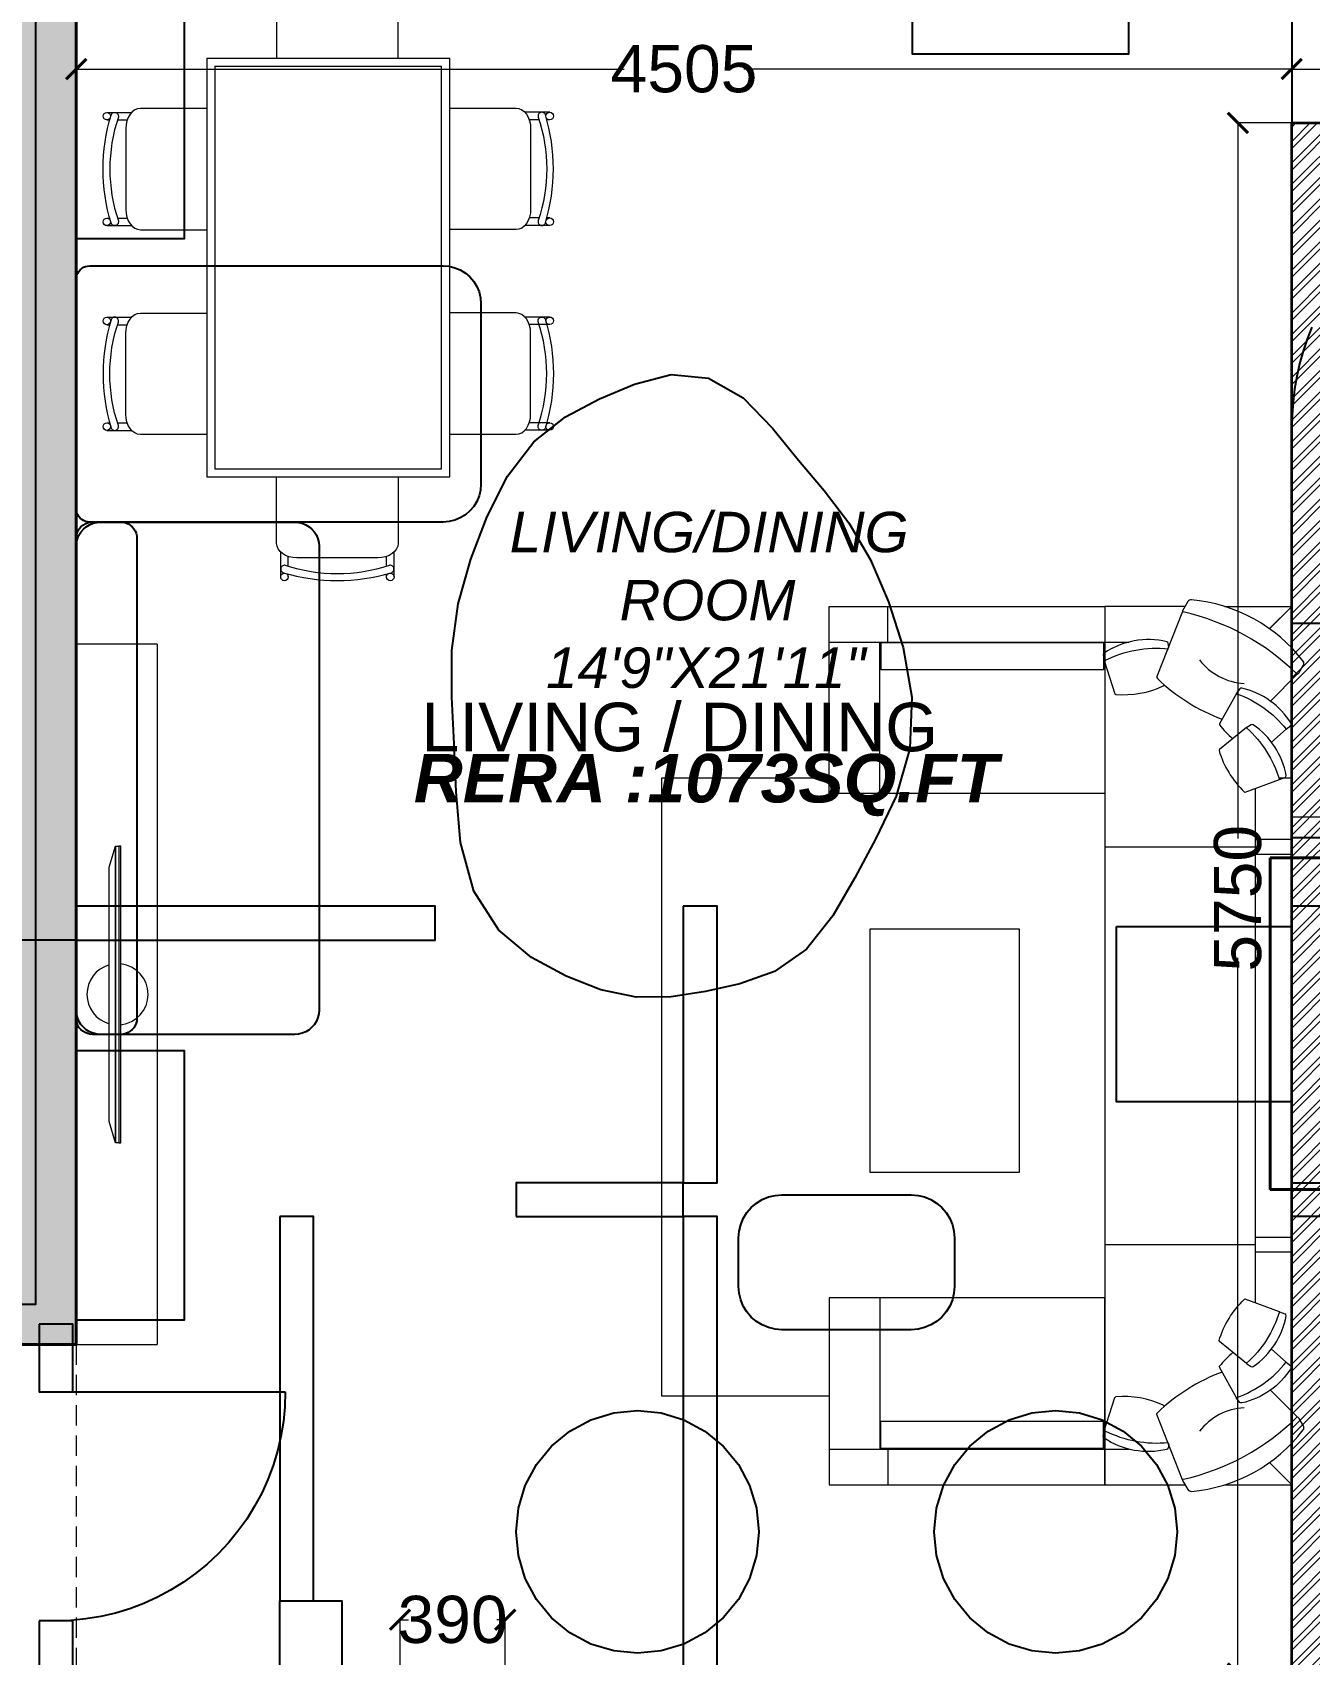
# Model space of a CAD drawing. Header units: millimetres. Extents: x 69529 to 85301, y 41669 to 59279.
# Drawn here: x 75547 to 80280, y 47829 to 53845 of the extents above; entities that cross this region are included whole.
import ezdxf

# ---------------------------------------------------------------- set-up
doc = ezdxf.new("R2010")
doc.units = ezdxf.units.MM
doc.linetypes.add('( Hidden )', pattern=[0.375, 0.25, -0.125])
doc.linetypes.add('DASH', pattern=[1, 0.5, -0.5])
for name, color, linetype in [('-CG-P-DIM', 7, 'Continuous'), ('PROP-COLUMN', 2, 'CONTINUOUS'), ('PROP-DOOR', 6, 'CONTINUOUS'), ('PROP-ENVELOPE', 7, 'CONTINUOUS'), ('PROP-FURN', 9, 'CONTINUOUS'), ('PROP-SHELL', 7, 'CONTINUOUS'), ('PROP-TEXT', 3, 'CONTINUOUS'), ('PROP-WALL-NEW', 1, 'CONTINUOUS')]:
    doc.layers.add(name, color=color, linetype=linetype)
for name, color, linetype, lineweight in [('DA_CARPET AREA RERA', 30, 'Continuous', 9), ('DA_COLUMN', 40, 'Continuous', 40), ('DA_DOTTED LINES', 8, 'DASH', 5), ('DA_TEXT IN SQ.FT', 193, 'Continuous', 9), ('DA_WALL', 7, 'Continuous', 35)]:
    doc.layers.add(name, color=color, linetype=linetype, lineweight=lineweight)
for name, color, linetype, lineweight, true_color in [('DA_DIMENSION', 7, 'Continuous', 5, 0xc2474747), ('DA_FURNITURE', 7, 'Continuous', 5, 0xc2666666), ('DA_FURNITURE HIDDEN', 7, 'Continuous', 5, 0xc2666666), ('DA_HATCH', 7, 'Continuous', 5, 0xc2545454)]:
    doc.layers.add(name, color=color, linetype=linetype, lineweight=lineweight, true_color=true_color)
doc.styles.add('MtXpl_Arial', font='ArialItalic.ttf')
doc.styles.add('MtXpl_Arial_1', font='ArialBoldItalic.ttf')
doc.styles.get("Standard").update_dxf_attribs({"font": 'Arial.ttf'})
doc.dimstyles.get("Standard").update_dxf_attribs({"dimtxt": 0.18, "dimasz": 0.18, "dimexe": 0.18, "dimexo": 0.0625, "dimgap": 0.09, "dimtad": 1, "dimtih": 1, "dimtoh": 1, "dimdec": 4, "dimdsep": 46, "dimtxsty": 'Standard', "dimcen": 0.09, "dimazin": 3, "dimtfac": 1, "dimtdec": 4, "dimtmove": 0, "dimatfit": 3, "dimfxl": 1, "dimtolj": 1})

# ---------------------------------------------------------------- blocks, each defined once
blk = doc.blocks.new('W5T25')
at = {"layer": 'DA_FURNITURE'}
for p, q in [((8400.7038, 625.3992, 6161.2515), (8400.7038, 625.5346, 6161.2515)), ((8400.7038, 625.5346, 6161.2515), (8401.7251, 625.5346, 6161.2515)), ((8400.9213, 625.4026, 6161.2515), (8400.9213, 625.5346, 6161.2515)), ((8400.7038, 625.4026, 6161.2515), (8401.7251, 625.4026, 6161.2515)), ((8400.8919, 624.8416, 6161.2515), (8400.8919, 625.4026, 6161.2515)), ((8401.7204, 625.3992, 6161.2515), (8400.8919, 625.3992, 6161.2515)), ((8400.8919, 624.9114, 6161.2515), (8400.8919, 625.3992, 6161.2515)), ((8400.8955, 625.3992, 6161.2515), (8400.8955, 625.3002, 6161.2515)), ((8401.7204, 625.4026, 6161.2515), (8401.8141, 625.4026, 6161.2515)), ((8401.7204, 625.3992, 6161.2515), (8401.7204, 625.3002, 6161.2515)), ((8402.2861, 625.4026, 6161.2515), (8402.2866, 625.403, 6161.2515)), ((8401.7204, 625.3002, 6161.2515), (8400.8955, 625.3002, 6161.2515)), ((8402.4181, 624.8976, 6161.2515), (8402.4181, 625.2634, 6161.2515)), ((8402.3976, 625.0796, 6161.2515), (8402.3426, 625.0319, 6161.2515)), ((8402.2827, 624.8604, 6161.2515), (8402.2827, 622.9518, 6161.2515)), ((8401.7251, 624.6436, 6161.2515), (8402.2861, 624.6436, 6161.2515)), ((8402.2827, 624.6711, 6161.2515), (8402.4181, 624.6711, 6161.2515)), ((8402.2827, 624.616, 6161.2515), (8402.4181, 624.616, 6161.2515)), ((8402.2827, 623.1961, 6161.2515), (8402.4181, 623.1961, 6161.2515)), ((8401.7251, 623.1686, 6161.2515), (8402.2827, 623.1686, 6161.2515)), ((8402.2827, 623.1411, 6161.2515), (8402.4181, 623.1411, 6161.2515)), ((8400.8919, 622.9706, 6161.2515), (8400.8919, 622.4096, 6161.2515)), ((8402.3721, 622.9184, 6161.2515), (8402.2453, 622.9658, 6161.2515)), ((8400.8919, 622.9008, 6161.2515), (8400.8919, 622.413, 6161.2515)), ((8402.3723, 622.9188, 6161.2515), (8402.393, 622.912, 6161.2515)), ((8402.3976, 622.7325, 6161.2515), (8402.3426, 622.7802, 6161.2515)), ((8400.8955, 622.413, 6161.2515), (8400.8955, 622.512, 6161.2515)), ((8400.7038, 622.413, 6161.2515), (8400.7038, 622.2776, 6161.2515)), ((8400.7038, 622.4096, 6161.2515), (8401.7251, 622.4096, 6161.2515)), ((8400.9213, 622.4096, 6161.2515), (8400.9213, 622.2776, 6161.2515)), ((8401.7204, 622.4096, 6161.2515), (8401.8141, 622.4096, 6161.2515)), ((8402.336, 622.3597, 6161.2515), (8402.4181, 622.2776, 6161.2515))]:
    blk.add_line(p, q, dxfattribs=at)
at = {"layer": 'DA_FURNITURE', "elevation": 6161.2515}
for points in [[(8402.0229, 625.5346), (8401.7251, 625.5346), (8401.7251, 624.8416)], [(8402.1704, 625.5346), (8402.4181, 625.5346), (8402.4181, 625.3809)], [(8402.336, 625.4524), (8402.4181, 625.5346), (8402.3358, 625.4522)], [(8401.7251, 624.8416), (8400.7038, 624.8416), (8400.7038, 625.3992)], [(8400.7038, 624.8976), (8400.7038, 624.8976), (8400.0821, 624.8976), (8400.0821, 622.6076), (8400.7038, 622.6076)], [(8401.7251, 624.8976), (8401.7251, 622.2776), (8402.0229, 622.2776)], [(8402.4181, 622.5487), (8402.4181, 624.8976), (8402.371, 624.8976)], [(8401.7251, 622.9706), (8400.7038, 622.9706), (8400.7038, 622.413)], [(8400.7038, 622.2776), (8401.7251, 622.2776), (8401.7251, 622.9706)], [(8400.8919, 622.413), (8401.7204, 622.413), (8401.7204, 622.512), (8400.8955, 622.512)], [(8402.1704, 622.2776), (8402.4181, 622.2776), (8402.4181, 622.4312)]]:
    blk.add_lwpolyline(points, dxfattribs=at)
for points in [[(8402.3392, 625.1835), (8402.4377, 625.2833, 0.195374), (8402.4456, 625.2893), (8402.4614, 625.3164, 0.30437), (8402.4605, 625.3314, 0.21108), (8402.0462, 625.5591, 0.289624), (8402.0334, 625.5525), (8402.0134, 625.5184, 0.50911), (8402.0152, 625.5142)], [(8402.0133, 625.5159), (8401.9186, 625.2744, 0.30421), (8401.9202, 625.2672)], [(8401.9627, 625.3824), (8401.9603, 625.3979, 0.30437), (8401.9552, 625.4035, 0.21108), (8401.7226, 625.3614, 0.289624), (8401.7197, 625.3548), (8401.7227, 625.3353, 0.50911), (8401.7247, 625.3343, -0.141603), (8401.9615, 625.3776)], [(8401.7234, 625.3343), (8401.7627, 625.2107, 0.30421), (8401.7656, 625.2084)], [(8401.7656, 625.2084, 0.129404), (8401.942, 625.2397, 0.257717), (8401.9439, 625.2423)], [(8402.2136, 625.2122), (8402.1504, 625.0989, 0.30421), (8402.1507, 625.0953)], [(8402.2506, 625.0853), (8402.1498, 625.0037, 0.30421), (8402.1487, 625.0002, 0.129404), (8402.2422, 624.8472, 0.257717), (8402.2453, 624.8464), (8402.3723, 624.8934)], [(8402.2506, 622.7269), (8402.1498, 622.8085, -0.30421), (8402.1487, 622.812, -0.129404), (8402.2422, 622.965)], [(8402.3723, 622.9188, -0.137928), (8402.251, 622.7281, 0.50911), (8402.2513, 622.7258), (8402.2683, 622.7159, 0.289624), (8402.2755, 622.7162, 0.199362), (8402.3974, 622.9045)], [(8402.2136, 622.6), (8402.1504, 622.7132, -0.30421), (8402.1507, 622.7169)], [(8401.7234, 622.4779), (8401.7627, 622.6015, -0.30421), (8401.7656, 622.6038)], [(8401.9439, 622.5699, 0.257717), (8401.942, 622.5725, 0.129404), (8401.7656, 622.6038)], [(8402.0152, 622.2979, 0.50911), (8402.0134, 622.2938), (8402.0334, 622.2597, 0.289624), (8402.0462, 622.2531, 0.21108), (8402.4605, 622.4807, 0.30437), (8402.4614, 622.4957), (8402.4456, 622.5228, 0.195374), (8402.4377, 622.5289), (8402.3392, 622.6287)], [(8402.0133, 622.2963), (8401.9186, 622.5378, -0.30421), (8401.9202, 622.5449)], [(8401.9627, 622.4298), (8401.9603, 622.4142, -0.30437), (8401.9552, 622.4087, -0.21108), (8401.7226, 622.4507, -0.289624), (8401.7197, 622.4573), (8401.7227, 622.4768, -0.50911), (8401.7247, 622.4779, 0.141603), (8401.9615, 622.4346)]]:
    blk.add_lwpolyline(points, format="xyb", dxfattribs=at)
for points in [[(8402.2138, 625.2134, 0.50911), (8402.2144, 625.2112, -0.137928), (8402.398, 625.0793), (8402.4146, 625.0933, 0.374575), (8402.4159, 625.1019, 0.199362), (8402.2328, 625.2314, 0.289624), (8402.226, 625.229)], [(8402.2513, 625.0863, 0.50911), (8402.251, 625.0841, -0.137928), (8402.3723, 624.8934), (8402.393, 624.9002, 0.374575), (8402.3974, 624.9076, 0.199362), (8402.2755, 625.096, 0.289624), (8402.2683, 625.0962)], [(8402.2138, 622.5987, -0.50911), (8402.2144, 622.6009, 0.137928), (8402.398, 622.7328), (8402.4146, 622.7188, -0.374575), (8402.4159, 622.7103, -0.199362), (8402.2328, 622.5808, -0.289624), (8402.226, 622.5832)]]:
    blk.add_lwpolyline(points, format="xyb", close=True, dxfattribs=at)
blk.add_lwpolyline([(8400.8557, 624.3394), (8401.4081, 624.3394), (8401.4081, 623.4358), (8400.8557, 623.4358)], close=True, dxfattribs=at)
at = {"layer": 'DA_FURNITURE'}
for centre, radius, start, end in [((8401.8268, 624.6679, 6161.2515), 0.8671, 45.21135, 77.45001), ((8402.2528, 625.4724, 6161.2515), 0.2232, 217.53983, 267.25218), ((8402.4069, 625.7761, 6161.2515), 0.7042, 226.27687, 249.49241), ((8402.4259, 625.3145, 6161.2515), 0.3521, 218.52138, 230.10348), ((8402.2445, 622.9626, 6161.2515), 0.0033, 76.01643, 133.823), ((8402.3909, 622.9057, 6161.2515), 0.0066, 349.6421, 71.78084), ((8402.4259, 622.4976, 6161.2515), 0.3521, 129.89652, 141.47862), ((8402.4069, 622.036, 6161.2515), 0.7042, 110.50759, 133.72313), ((8401.8268, 623.1443, 6161.2515), 0.8671, 282.54999, 314.78865), ((8402.2528, 622.3398, 6161.2515), 0.2232, 92.74782, 142.46017)]:
    blk.add_arc(centre, radius, start, end, dxfattribs=at)
blk = doc.blocks.new('hh')
at = {"layer": 'DA_WALL', "color": 11}
blk.add_blockref('W5T25', (-6885.6351, -672.7462, -6161.2515), dxfattribs=at)
blk = doc.blocks.new('_ArchTick')
at = {"color": 0, "linetype": 'ByBlock', "const_width": 0.15}
blk.add_lwpolyline([(-0.5, -0.5), (0.5, 0.5)], dxfattribs=at)
blk = doc.blocks.new('*D196')
at = {"layer": 'DA_DIMENSION'}
for p, q in [((-20828.6, 93836.6), (-20828.6, 94036.6)), ((-20828.6, 94036.4), (-20236.4, 94036.4)), ((-19208.6, 94036.4), (-19800.8, 94036.4)), ((-19208.6, 93836.6), (-19208.6, 94036.6))]:
    blk.add_line(p, q, dxfattribs=at)
at = {"layer": 'Defpoints', "color": 0}
for p in [(-19208.6, 94036.4), (-20828.6, 93836.5), (-19208.6, 93836.5)]:
    blk.add_point(p, dxfattribs=at)
at = {"layer": 'DA_DIMENSION', "xscale": 75, "yscale": 75, "zscale": 75, "rotation": 180}
blk.add_blockref('_ArchTick', (-20828.6, 94036.4), dxfattribs=at)
at = {"layer": 'DA_DIMENSION', "xscale": 75, "yscale": 75, "zscale": 75}
blk.add_blockref('_ArchTick', (-19208.6, 94036.4), dxfattribs=at)
at = {"layer": 'DA_DIMENSION', "color": 7, "insert": (-20018.6, 94036.4), "char_height": 175, "attachment_point": 5}
blk.add_mtext('\\A1;1620', dxfattribs=at)
blk = doc.blocks.new('*D181')
at = {"layer": 'DA_DIMENSION'}
for p, q in [((-24133.6, 88086.6), (-24133.6, 88286.2)), ((-24133.6, 88286), (-24102.5, 88286)), ((-23743.6, 88286), (-23774.6, 88286)), ((-23743.6, 88086.6), (-23743.6, 88286.2))]:
    blk.add_line(p, q, dxfattribs=at)
at = {"layer": 'Defpoints', "color": 0}
for p in [(-23743.6, 88286), (-24133.6, 88086.5), (-23743.6, 88086.5)]:
    blk.add_point(p, dxfattribs=at)
at = {"layer": 'DA_DIMENSION', "xscale": 75, "yscale": 75, "zscale": 75, "rotation": 180}
blk.add_blockref('_ArchTick', (-24133.6, 88286), dxfattribs=at)
at = {"layer": 'DA_DIMENSION', "xscale": 75, "yscale": 75, "zscale": 75}
blk.add_blockref('_ArchTick', (-23743.6, 88286), dxfattribs=at)
at = {"layer": 'DA_DIMENSION', "color": 7, "insert": (-23938.6, 88286), "char_height": 175, "attachment_point": 5}
blk.add_mtext('\\A1;390', dxfattribs=at)
blk = doc.blocks.new('*D189')
at = {"layer": 'DA_DIMENSION'}
for p, q in [((-20828.7, 93836.5), (-21028.6, 93836.5)), ((-21028.4, 93836.5), (-21028.4, 91183.1)), ((-21028.4, 88086.5), (-21028.4, 90740)), ((-20828.7, 88086.5), (-21028.6, 88086.5))]:
    blk.add_line(p, q, dxfattribs=at)
at = {"layer": 'Defpoints', "color": 0}
for p in [(-20828.6, 93836.5), (-21028.4, 88086.5), (-20828.6, 88086.5)]:
    blk.add_point(p, dxfattribs=at)
at = {"layer": 'DA_DIMENSION', "xscale": 75, "yscale": 75, "zscale": 75}
for p, rotation in [((-21028.4, 93836.5), 90), ((-21028.4, 88086.5), 270)]:
    blk.add_blockref('_ArchTick', p, dxfattribs=dict(at, rotation=rotation))
at = {"layer": 'DA_DIMENSION', "color": 7, "insert": (-21028.4, 90961.5), "char_height": 175, "attachment_point": 5, "rotation": 90}
blk.add_mtext('\\A1;5750', dxfattribs=at)
blk = doc.blocks.new('*D190')
at = {"layer": 'DA_DIMENSION'}
for p, q in [((-25333.6, 93836.6), (-25333.6, 94036.6)), ((-25333.6, 94036.4), (-23303.2, 94036.4)), ((-20828.6, 94036.4), (-22859, 94036.4)), ((-20828.6, 93836.6), (-20828.6, 94036.6))]:
    blk.add_line(p, q, dxfattribs=at)
at = {"layer": 'Defpoints', "color": 0}
for p in [(-25333.6, 94036.4), (-25333.6, 93836.5), (-20828.6, 93836.5)]:
    blk.add_point(p, dxfattribs=at)
at = {"layer": 'DA_DIMENSION', "xscale": 75, "yscale": 75, "zscale": 75, "rotation": 180}
blk.add_blockref('_ArchTick', (-25333.6, 94036.4), dxfattribs=at)
at = {"layer": 'DA_DIMENSION', "xscale": 75, "yscale": 75, "zscale": 75}
blk.add_blockref('_ArchTick', (-20828.6, 94036.4), dxfattribs=at)
at = {"layer": 'DA_DIMENSION', "color": 7, "insert": (-23081.1, 94036.4), "char_height": 175, "attachment_point": 5}
blk.add_mtext('\\A1;4505', dxfattribs=at)
blk = doc.blocks.new('fsdaafdh')
at = {"layer": 'DA_DIMENSION'}
for base, p1, p2, picture, middle in [((-25333.59418, 94036.39172), (-20828.59418, 93836.52535), (-25333.59418, 93836.52535), '*D190', (-23081.09418, 94036.39172)), ((-19208.59418, 94036.39172), (-20828.59418, 93836.52535), (-19208.59418, 93836.52535), '*D196', (-20018.59418, 94036.39172)), ((-23743.59418, 88285.98129), (-24133.59418, 88086.52535), (-23743.59418, 88086.52535), '*D181', (-23938.59418, 88285.98129))]:
    dim = blk.add_linear_dim(base=base, p1=p1, p2=p2, dimstyle='Standard', dxfattribs=at)
    dim.commit()
    dim.dimension.update_dxf_attribs({"geometry": picture, "text_midpoint": middle})
dim = blk.add_linear_dim(base=(-21028.39125, 88086.52535), p1=(-20828.59418, 93836.52535), p2=(-20828.59419, 88086.52535), angle=90, dimstyle='Standard', dxfattribs=at)
dim.commit()
dim.dimension.update_dxf_attribs({"geometry": '*D189', "text_midpoint": (-21028.39125, 90961.52535)})

msp = doc.modelspace()

# ---------------------------------------------------------------- hatches: boundary and pattern name
at = {"layer": '-CG-P-DIM', "true_color": 0x636466}
h = msp.add_hatch(color=251, dxfattribs=at)
h.dxf.hatch_style = 1
h.paths.add_polyline_path([(75479.22813, 54558.9767), (75709.22813, 54558.9767), (75709.22813, 48978.9767), (75479.22813, 48978.9767), (75479.22813, 54328.9767)])
at = {"layer": 'DA_HATCH'}
h = msp.add_hatch(dxfattribs=at)
h.set_pattern_fill('ANSI32', color=256, scale=150)
h.set_pattern_definition([(45, (101042.82, -215688.83), (-39.774756, 39.774756), []), (45, (101069.34, -215688.83), (-39.774756, 39.774756), [])])
h.paths.add_polyline_path([(78084.22813, 58058.9767), (78084.22813, 54438.9767), (77959.22813, 54438.9767), (77959.22813, 58058.9767), (77649.22813, 58058.9767), (77649.22813, 58208.9767), (77959.22813, 58208.9767), (77959.22813, 58958.9767), (77959.22813, 59108.9767), (78109.22813, 59108.9767), (78109.22813, 58208.9767), (78449.22813, 58208.9767), (78449.22813, 58058.9767)])
h.paths.add_polyline_path([(76589.22813, 58058.9767), (76899.22813, 58058.9767), (76899.22813, 58208.9767), (76614.22813, 58208.9767), (76614.22813, 58958.9767), (76614.22813, 59108.9767), (76464.22813, 59108.9767), (76464.22813, 58058.9767), (76464.22813, 57908.9767), (76589.22813, 57908.9767)])
h.paths.add_polyline_path([(80214.22813, 58058.9767), (80214.22813, 54438.9767), (80339.22813, 54438.9767), (80339.22813, 58058.9767), (80649.22813, 58058.9767), (80649.22813, 58208.9767), (80339.22813, 58208.9767), (80339.22813, 58958.9767), (80339.22813, 59108.9767), (80189.22813, 59108.9767), (80189.22813, 58208.9767), (79849.22813, 58208.9767), (79849.22813, 58058.9767)])
h.paths.add_polyline_path([(81709.22424, 58208.9767), (81709.22813, 58953.9767), (81709.22813, 59108.9767), (81859.22813, 59108.9767), (81859.22813, 58208.9767)])
h.paths.add_polyline_path([(81399.22813, 58058.9767), (81399.22813, 58208.9767), (81709.22813, 58208.9767), (81709.22813, 58058.9767)], flags=17)
h.paths.add_polyline_path([(81834.22813, 57008.9767), (81834.22813, 55458.9767), (81089.22813, 55458.9767), (81089.22813, 55583.9767), (81709.22813, 55583.9767), (81709.22813, 57008.9767)])
h.paths.add_polyline_path([(75709.22813, 54558.9767), (77039.22813, 54558.9767), (77039.22813, 54433.9767), (75709.22813, 54433.9767)])
h.paths.add_polyline_path([(76464.22813, 57008.9767), (76464.22813, 55458.9767), (77209.22813, 55458.9767), (77209.22813, 55583.9767), (76589.22813, 55583.9767), (76589.22813, 57008.9767)])
h.paths.add_polyline_path([(73414.22813, 54558.9767), (73264.22813, 54558.9767), (73264.22813, 56708.9767), (73414.22813, 56708.9767)])
h.paths.add_polyline_path([(73494.22813, 58678.9767), (73414.22813, 58678.9767), (73414.22813, 57908.9767), (73264.22813, 57908.9767), (73264.22813, 59108.9767), (73494.22813, 59108.9767)])
h.paths.add_polyline_path([(80214.22813, 49553.97669), (80214.22813, 50783.9767), (80214.22813, 53508.9767), (81834.22813, 53508.9767), (81834.22813, 53383.9767), (80339.22813, 53383.9767), (80339.22813, 50933.9767), (80649.22813, 50933.9767), (80649.22813, 50783.9767), (80364.22813, 50783.9767), (80364.22813, 47608.95613), (80134.22813, 47608.97669), (80134.22813, 47758.97669), (80214.22812, 47758.97669)])
h.paths.add_polyline_path([(81709.22813, 50933.9767), (81399.22813, 50933.9767), (81399.22813, 50783.9767), (81709.22813, 50783.9767)], flags=17)
h.paths.add_polyline_path([(81709.22813, 50783.9767), (81709.22813, 49703.97669), (81709.22813, 49553.97669), (81859.22813, 49553.97669), (81859.22813, 50173.9767), (81939.22813, 50173.9767), (81939.22813, 50323.9767), (81859.22813, 50323.9767), (81859.22813, 50783.9767)])
h.paths.add_polyline_path([(77299.22813, 47758.9767), (77299.22813, 47608.9767), (76909.22813, 47608.9767), (76909.22813, 47758.9767)])
edge = h.paths.add_edge_path()
edge.add_line((85034.22813, 50163.9767), (85034.22813, 54433.9767))
edge.add_line((85034.22813, 54433.9767), (85034.22813, 54558.9767))
edge.add_line((85034.22813, 54558.9767), (85034.22813, 58828.9767))
edge.add_line((85034.22813, 58828.9767), (84884.22813, 58828.9767))
edge.add_line((84884.22813, 58828.9767), (84884.22813, 54558.9767))
edge.add_line((84884.22813, 54558.9767), (81259.22813, 54558.9767))
edge.add_line((81259.22813, 54558.9767), (81259.22813, 54433.9767))
edge.add_line((81259.22813, 54433.9767), (84884.22813, 54433.9767))
edge.add_line((84884.22813, 54433.9767), (84884.22813, 50173.9767))
edge.add_line((84884.22813, 50173.9767), (85034.22813, 50173.9767))
h.paths.add_polyline_path([(81834.22813, 51983.9767), (81834.22813, 52638.9767), (81709.22813, 52638.9767), (81709.22813, 51983.9767)], flags=17)

# ---------------------------------------------------------------- linework, layer by layer
at = {"layer": 'DA_CARPET AREA RERA'}
msp.add_lwpolyline([(74019.22813, 48978.9767), (74169.22813, 48978.9767), (75709.22813, 48978.9767), (75709.02425, 54558.9767), (73414.22813, 54558.9767), (73414.22813, 58678.9767), (76464.22813, 58678.9767), (76464.22813, 58058.9767), (81709.22813, 58058.9767), (81859.22813, 58058.9767), (81859.22813, 58678.9767), (84884.22813, 58678.9767), (84884.22813, 50323.9767), (81859.22813, 50323.9767), (81859.22813, 50933.9767), (80214.22813, 50933.9767), (80214.22812, 47758.97669), (80214.22813, 47608.97669), (77214.22813, 47608.9767), (77214.22813, 47758.9767), (74019.22813, 47758.9767), (74019.22813, 48818.9767)], close=True, dxfattribs=at)
at = {"layer": 'DA_COLUMN'}
for p, q in [((80134.22813, 50783.9767), (80364.22813, 50783.9767)), ((80134.22813, 49553.9767), (80134.22813, 50783.9767)), ((80364.22813, 49553.9767), (80134.22813, 49553.9767))]:
    msp.add_line(p, q, dxfattribs=at)
for points in [[(75479.22813, 48978.9767), (75709.22813, 48978.9767), (75709.22813, 54558.9767), (75479.22813, 54558.9767)], [(75479.22813, 54558.9767), (75709.22813, 54558.9767), (75709.22813, 48978.9767), (75479.22813, 48978.9767), (75479.22813, 54328.9767)]]:
    msp.add_lwpolyline(points, close=True, dxfattribs=at)
at = {"layer": 'DA_DOTTED LINES', "linetype": '( Hidden )', "ltscale": 300}
for p, q in [((80214.22813, 54428.9767), (80214.22813, 53508.9767)), ((75709.22813, 48978.9767), (75709.22813, 47758.9767))]:
    msp.add_line(p, q, dxfattribs=at)
at = {"layer": 'DA_FURNITURE', "ltscale": 5}
msp.add_line((76009.22813, 51576.01506), (76009.22813, 48978.9809), dxfattribs=at)
msp.add_lwpolyline([(76009.22813, 51576.01506), (75709.22813, 51576.01506), (75709.22813, 48978.9809), (76009.22813, 48978.9809)], dxfattribs=at)
at = {"layer": 'DA_FURNITURE', "ltscale": 5, "elevation": 0}
for points in [[(75830.92437, 49805.51154), (75830.92437, 50749.48441), (75854.58849, 50827.49798), (75854.58849, 49727.49798)], [(75867.59075, 49727.49798), (75854.58849, 49727.49798), (75854.58849, 50827.49798), (75867.59075, 50827.49798)], [(75867.59075, 49727.49798), (75874.09188, 49727.49798), (75874.09188, 50827.49798), (75867.59075, 50827.49798)]]:
    msp.add_lwpolyline(points, close=True, dxfattribs=at)
at = {"layer": 'DA_FURNITURE', "ltscale": 5}
for start, end in [(106.086205871, 253.913794129), (275.931151576, 84.068848424)]:
    msp.add_arc((75862.3662, 50277.49798), 113.47427, start, end, dxfattribs=at)
at = {"layer": 'DA_FURNITURE HIDDEN', "ltscale": 0.5}
for p, q in [((76193.30913, 53749.6667), (77093.30999, 53749.6667)), ((76223.30913, 53719.66634), (77063.30913, 53719.66634))]:
    msp.add_line(p, q, dxfattribs=at)
at = {"layer": 'DA_FURNITURE HIDDEN'}
for p, q in [((75822.71213, 53548.09872), (75915.0999, 53548.09872)), ((75851.90513, 53548.09872), (75853.50513, 53548.09872)), ((77463.90613, 53548.64905), (77371.51836, 53548.64905)), ((77434.71313, 53548.64905), (77433.11313, 53548.64905)), ((75822.71213, 53520.09872), (75833.42135, 53520.09872)), ((75862.03613, 53520.09872), (75898.6572, 53520.09872)), ((77424.58213, 53520.64905), (77387.96106, 53520.64905)), ((77463.90613, 53520.64905), (77453.29113, 53520.64905)), ((75822.71213, 53156.09872), (75833.42135, 53156.09872)), ((75822.71213, 53128.09872), (75915.0999, 53128.09872)), ((75851.90513, 53128.09872), (75853.50513, 53128.09872)), ((75862.03613, 53156.09872), (75898.6572, 53156.09872)), ((77463.90613, 53128.64905), (77371.51836, 53128.64905)), ((77424.58213, 53156.64905), (77387.96106, 53156.64905)), ((77434.71313, 53128.64905), (77433.11313, 53128.64905)), ((77463.90613, 53156.64905), (77453.29113, 53156.64905)), ((75822.71213, 52788.79716), (75915.0999, 52788.79716)), ((75822.71213, 52760.79716), (75833.32713, 52760.79716)), ((75851.90513, 52788.79716), (75853.50513, 52788.79716)), ((75862.03613, 52760.79716), (75898.6572, 52760.79716)), ((77463.90613, 52789.34749), (77371.51836, 52789.34749)), ((77424.58213, 52761.34749), (77387.96106, 52761.34749)), ((77463.90613, 52761.34749), (77424.45318, 52761.34749)), ((77434.71313, 52789.34749), (77433.11313, 52789.34749)), ((75822.71213, 52396.79716), (75833.42135, 52396.79716)), ((75862.03613, 52396.79716), (75898.6572, 52396.79716)), ((77424.58213, 52397.34749), (77387.96106, 52397.34749)), ((77463.90613, 52397.34749), (77424.45318, 52397.34749)), ((75822.71213, 52368.79716), (75915.0999, 52368.79716)), ((75851.90513, 52368.79716), (75853.50513, 52368.79716)), ((77463.90613, 52369.34749), (77371.51836, 52369.34749)), ((77434.71313, 52369.34749), (77433.11313, 52369.34749)), ((76467.01109, 51825.46743), (76467.01109, 51917.8552)), ((76887.01109, 51825.46743), (76887.01109, 51917.8552)), ((76467.01109, 51854.66043), (76467.01109, 51856.26043)), ((76495.01109, 51864.79143), (76495.01109, 51901.4125)), ((76859.01109, 51864.79143), (76859.01109, 51901.4125)), ((76887.01109, 51854.66043), (76887.01109, 51856.26043)), ((76495.01109, 51825.46743), (76495.01109, 51836.17666)), ((76859.01109, 51825.46743), (76859.01109, 51836.17666))]:
    msp.add_line(p, q, dxfattribs=at)
for points in [[(76902.01123, 53749.6667), (76902.01195, 53996.0077), (76902.01095, 53996.0067), (76900.56895, 54006.4767), (76896.29995, 54016.5447), (76889.36795, 54025.8227), (76880.03795, 54033.9537), (76868.66995, 54040.6267), (76855.69995, 54045.5847), (76841.62795, 54048.6367), (76827.01195, 54049.6657), (76527.01095, 54049.6667), (76527.01195, 54049.6657), (76512.39595, 54048.6367), (76498.32395, 54045.5847), (76485.35395, 54040.6267), (76473.98595, 54033.9537), (76464.65595, 54025.8227), (76457.72395, 54016.5447), (76453.45495, 54006.4767), (76452.01295, 53996.0067), (76452.01223, 53749.6667)], [(76193.30913, 53749.6667), (76193.30913, 52196.06479), (77093.30913, 52196.06479), (77093.30913, 53749.6667)], [(76223.30913, 53719.66634), (76223.30913, 52226.06479), (77063.30913, 52226.06479), (77063.30913, 53719.66634)], [(76193.30913, 53563.098), (75946.96813, 53563.09872), (75946.96913, 53563.09772), (75936.49913, 53561.65572), (75926.43113, 53557.38672), (75917.15313, 53550.45472), (75909.02213, 53541.12472), (75902.34913, 53529.75672), (75897.39113, 53516.78672), (75894.33913, 53502.71472), (75893.31013, 53488.09872), (75893.30913, 53188.09772), (75893.31013, 53188.09872), (75894.33913, 53173.48272), (75897.39113, 53159.41072), (75902.34913, 53146.44072), (75909.02213, 53135.07272), (75917.15313, 53125.74272), (75926.43113, 53118.81072), (75936.49913, 53114.54172), (75946.96913, 53113.09972), (76193.30913, 53113.099)], [(77093.30913, 53563.64833), (77339.65013, 53563.64905), (77339.64913, 53563.64805), (77350.11913, 53562.20605), (77360.18713, 53557.93705), (77369.46513, 53551.00505), (77377.59613, 53541.67505), (77384.26913, 53530.30705), (77389.22713, 53517.33705), (77392.27913, 53503.26505), (77393.30813, 53488.64905), (77393.30913, 53188.64805), (77393.30813, 53188.64905), (77392.27913, 53174.03305), (77389.22713, 53159.96105), (77384.26913, 53146.99105), (77377.59613, 53135.62305), (77369.46513, 53126.29305), (77360.18713, 53119.36105), (77350.11913, 53115.09205), (77339.64913, 53113.65005), (77093.30913, 53113.64933)], [(76193.30913, 52353.79788), (75946.96813, 52353.79716), (75946.96913, 52353.79816), (75936.49913, 52355.24016), (75926.43113, 52359.50916), (75917.15313, 52366.44116), (75909.02213, 52375.77116), (75902.34913, 52387.13916), (75897.39113, 52400.10916), (75894.33913, 52414.18116), (75893.31013, 52428.79716), (75893.30913, 52728.79816), (75893.31013, 52728.79716), (75894.33913, 52743.41316), (75897.39113, 52757.48516), (75902.34913, 52770.45516), (75909.02213, 52781.82316), (75917.15313, 52791.15316), (75926.43113, 52798.08516), (75936.49913, 52802.35416), (75946.96913, 52803.79616), (76193.30913, 52803.79688)], [(77093.30913, 52354.34821), (77339.65013, 52354.34749), (77339.64913, 52354.34849), (77350.11913, 52355.79049), (77360.18713, 52360.05949), (77369.46513, 52366.99149), (77377.59613, 52376.32149), (77384.26913, 52387.68949), (77389.22713, 52400.65949), (77392.27913, 52414.73149), (77393.30813, 52429.34749), (77393.30913, 52729.34849), (77393.30813, 52729.34749), (77392.27913, 52743.96349), (77389.22713, 52758.03549), (77384.26913, 52771.00549), (77377.59613, 52782.37349), (77369.46513, 52791.70349), (77360.18713, 52798.63549), (77350.11913, 52802.90449), (77339.64913, 52804.34649), (77093.30913, 52804.34721)], [(76902.01037, 52196.06443), (76902.01109, 51949.72343), (76902.01009, 51949.72443), (76900.56809, 51939.25443), (76896.29909, 51929.18643), (76889.36709, 51919.90843), (76880.03709, 51911.77743), (76868.66909, 51905.10443), (76855.69909, 51900.14643), (76841.62709, 51897.09443), (76827.01109, 51896.06543), (76527.01009, 51896.06443), (76527.01109, 51896.06543), (76512.39509, 51897.09443), (76498.32309, 51900.14643), (76485.35309, 51905.10443), (76473.98509, 51911.77743), (76464.65509, 51919.90843), (76457.72309, 51929.18643), (76453.45409, 51939.25443), (76452.01209, 51949.72443), (76452.01137, 52196.06443)]]:
    msp.add_lwpolyline(points, dxfattribs=at)
for points in [[(75838.49413, 53538.11772), (75839.53413, 53540.65372), (75841.05013, 53542.93972), (75842.98313, 53544.88672), (75845.25913, 53546.41972), (75847.78913, 53547.47972), (75850.47813, 53548.02472), (75853.22213, 53548.03572), (75855.91413, 53547.51172), (75858.45413, 53546.47172), (75860.74113, 53544.95672), (75862.68913, 53543.02472), (75864.22313, 53540.75072), (75865.28413, 53538.22072), (75865.83013, 53535.53172), (75865.84313, 53532.79472), (75865.32113, 53530.09872), (75857.93313, 53506.68972), (75851.54013, 53483.11172), (75846.11013, 53459.28372), (75841.65813, 53435.26372), (75838.18813, 53411.07272), (75835.70813, 53386.76972), (75834.22013, 53362.37672), (75833.72813, 53338.09872), (75834.22013, 53313.82072), (75835.70813, 53289.42772), (75838.18813, 53265.12472), (75841.65813, 53240.93372), (75846.11013, 53216.91372), (75851.54013, 53193.08572), (75857.93313, 53169.50772), (75865.32113, 53146.09872), (75865.84313, 53143.40272), (75865.83013, 53140.66572), (75865.28413, 53137.97672), (75864.22313, 53135.44672), (75862.68913, 53133.17272), (75860.74113, 53131.24072), (75858.45413, 53129.72572), (75855.91413, 53128.68572), (75853.22213, 53128.16172), (75850.47813, 53128.17272), (75847.78913, 53128.71772), (75845.25913, 53129.77772), (75842.98313, 53131.31072), (75841.05013, 53133.25772), (75839.53413, 53135.54372), (75838.49413, 53138.07972), (75831.58413, 53162.62472), (75825.61113, 53187.27672), (75820.54513, 53212.13072), (75816.39113, 53237.15272), (75813.15513, 53262.32072), (75810.84313, 53287.58072), (75809.45713, 53312.90772), (75808.99913, 53338.09872), (75809.45713, 53363.28972), (75810.84313, 53388.61672), (75813.15513, 53413.87672), (75816.39113, 53439.04472), (75820.54513, 53464.06672), (75825.61113, 53488.92072), (75831.58413, 53513.57272), (75838.49413, 53538.11772)], [(77448.12413, 53538.66805), (77447.08413, 53541.20405), (77445.56813, 53543.49005), (77443.63513, 53545.43705), (77441.35913, 53546.97005), (77438.82913, 53548.03005), (77436.14013, 53548.57505), (77433.39613, 53548.58605), (77430.70413, 53548.06205), (77428.16413, 53547.02205), (77425.87713, 53545.50705), (77423.92913, 53543.57505), (77422.39513, 53541.30105), (77421.33413, 53538.77105), (77420.78813, 53536.08205), (77420.77513, 53533.34505), (77421.29713, 53530.64905), (77428.68513, 53507.24005), (77435.07813, 53483.66205), (77440.50813, 53459.83405), (77444.96013, 53435.81405), (77448.43013, 53411.62305), (77450.91013, 53387.32005), (77452.39813, 53362.92705), (77452.89013, 53338.64905), (77452.39813, 53314.37105), (77450.91013, 53289.97805), (77448.43013, 53265.67505), (77444.96013, 53241.48405), (77440.50813, 53217.46405), (77435.07813, 53193.63605), (77428.68513, 53170.05805), (77421.29713, 53146.64905), (77420.77513, 53143.95305), (77420.78813, 53141.21605), (77421.33413, 53138.52705), (77422.39513, 53135.99705), (77423.92913, 53133.72305), (77425.87713, 53131.79105), (77428.16413, 53130.27605), (77430.70413, 53129.23605), (77433.39613, 53128.71205), (77436.14013, 53128.72305), (77438.82913, 53129.26805), (77441.35913, 53130.32805), (77443.63513, 53131.86105), (77445.56813, 53133.80805), (77447.08413, 53136.09405), (77448.12413, 53138.63005), (77455.03413, 53163.17505), (77461.00713, 53187.82705), (77466.07313, 53212.68105), (77470.22713, 53237.70305), (77473.46313, 53262.87105), (77475.77513, 53288.13105), (77477.16113, 53313.45805), (77477.61913, 53338.64905), (77477.16113, 53363.84005), (77475.77513, 53389.16705), (77473.46313, 53414.42705), (77470.22713, 53439.59505), (77466.07313, 53464.61705), (77461.00713, 53489.47105), (77455.03413, 53514.12305), (77448.12413, 53538.66805)], [(75838.49413, 52378.77816), (75839.53413, 52376.24216), (75841.05013, 52373.95616), (75842.98313, 52372.00916), (75845.25913, 52370.47616), (75847.78913, 52369.41616), (75850.47813, 52368.87116), (75853.22213, 52368.86016), (75855.91413, 52369.38416), (75858.45413, 52370.42416), (75860.74113, 52371.93916), (75862.68913, 52373.87116), (75864.22313, 52376.14516), (75865.28413, 52378.67516), (75865.83013, 52381.36416), (75865.84313, 52384.10116), (75865.32113, 52386.79716), (75857.93313, 52410.20616), (75851.54013, 52433.78416), (75846.11013, 52457.61216), (75841.65813, 52481.63216), (75838.18813, 52505.82316), (75835.70813, 52530.12616), (75834.22013, 52554.51916), (75833.72813, 52578.79716), (75834.22013, 52603.07516), (75835.70813, 52627.46816), (75838.18813, 52651.77116), (75841.65813, 52675.96216), (75846.11013, 52699.98216), (75851.54013, 52723.81016), (75857.93313, 52747.38816), (75865.32113, 52770.79716), (75865.84313, 52773.49316), (75865.83013, 52776.23016), (75865.28413, 52778.91916), (75864.22313, 52781.44916), (75862.68913, 52783.72316), (75860.74113, 52785.65516), (75858.45413, 52787.17016), (75855.91413, 52788.21016), (75853.22213, 52788.73416), (75850.47813, 52788.72316), (75847.78913, 52788.17816), (75845.25913, 52787.11816), (75842.98313, 52785.58516), (75841.05013, 52783.63816), (75839.53413, 52781.35216), (75838.49413, 52778.81616), (75831.58413, 52754.27116), (75825.61113, 52729.61916), (75820.54513, 52704.76516), (75816.39113, 52679.74316), (75813.15513, 52654.57516), (75810.84313, 52629.31516), (75809.45713, 52603.98816), (75808.99913, 52578.79716), (75809.45713, 52553.60616), (75810.84313, 52528.27916), (75813.15513, 52503.01916), (75816.39113, 52477.85116), (75820.54513, 52452.82916), (75825.61113, 52427.97516), (75831.58413, 52403.32316), (75838.49413, 52378.77816)], [(77448.12413, 52379.32849), (77447.08413, 52376.79249), (77445.56813, 52374.50649), (77443.63513, 52372.55949), (77441.35913, 52371.02649), (77438.82913, 52369.96649), (77436.14013, 52369.42149), (77433.39613, 52369.41049), (77430.70413, 52369.93449), (77428.16413, 52370.97449), (77425.87713, 52372.48949), (77423.92913, 52374.42149), (77422.39513, 52376.69549), (77421.33413, 52379.22549), (77420.78813, 52381.91449), (77420.77513, 52384.65149), (77421.29713, 52387.34749), (77428.68513, 52410.75649), (77435.07813, 52434.33449), (77440.50813, 52458.16249), (77444.96013, 52482.18249), (77448.43013, 52506.37349), (77450.91013, 52530.67649), (77452.39813, 52555.06949), (77452.89013, 52579.34749), (77452.39813, 52603.62549), (77450.91013, 52628.01849), (77448.43013, 52652.32149), (77444.96013, 52676.51249), (77440.50813, 52700.53249), (77435.07813, 52724.36049), (77428.68513, 52747.93849), (77421.29713, 52771.34749), (77420.77513, 52774.04349), (77420.78813, 52776.78049), (77421.33413, 52779.46949), (77422.39513, 52781.99949), (77423.92913, 52784.27349), (77425.87713, 52786.20549), (77428.16413, 52787.72049), (77430.70413, 52788.76049), (77433.39613, 52789.28449), (77436.14013, 52789.27349), (77438.82913, 52788.72849), (77441.35913, 52787.66849), (77443.63513, 52786.13549), (77445.56813, 52784.18849), (77447.08413, 52781.90249), (77448.12413, 52779.36649), (77455.03413, 52754.82149), (77461.00713, 52730.16949), (77466.07313, 52705.31549), (77470.22713, 52680.29349), (77473.46313, 52655.12549), (77475.77513, 52629.86549), (77477.16113, 52604.53849), (77477.61913, 52579.34749), (77477.16113, 52554.15649), (77475.77513, 52528.82949), (77473.46313, 52503.56949), (77470.22713, 52478.40149), (77466.07313, 52453.37949), (77461.00713, 52428.52549), (77455.03413, 52403.87349), (77448.12413, 52379.32849)], [(76877.03009, 51841.24943), (76879.56609, 51842.28943), (76881.85209, 51843.80543), (76883.79909, 51845.73843), (76885.33209, 51848.01443), (76886.39209, 51850.54443), (76886.93709, 51853.23343), (76886.94809, 51855.97743), (76886.42409, 51858.66943), (76885.38409, 51861.20943), (76883.86909, 51863.49643), (76881.93709, 51865.44443), (76879.66309, 51866.97843), (76877.13309, 51868.03943), (76874.44409, 51868.58543), (76871.70709, 51868.59843), (76869.01109, 51868.07643), (76845.60209, 51860.68843), (76822.02409, 51854.29543), (76798.19609, 51848.86543), (76774.17609, 51844.41343), (76749.98509, 51840.94343), (76725.68209, 51838.46343), (76701.28909, 51836.97543), (76677.01109, 51836.48343), (76652.73309, 51836.97543), (76628.34009, 51838.46343), (76604.03709, 51840.94343), (76579.84609, 51844.41343), (76555.82609, 51848.86543), (76531.99809, 51854.29543), (76508.42009, 51860.68843), (76485.01109, 51868.07643), (76482.31509, 51868.59843), (76479.57809, 51868.58543), (76476.88909, 51868.03943), (76474.35909, 51866.97843), (76472.08509, 51865.44443), (76470.15309, 51863.49643), (76468.63809, 51861.20943), (76467.59809, 51858.66943), (76467.07409, 51855.97743), (76467.08509, 51853.23343), (76467.63009, 51850.54443), (76468.69009, 51848.01443), (76470.22309, 51845.73843), (76472.17009, 51843.80543), (76474.45609, 51842.28943), (76476.99209, 51841.24943), (76501.53709, 51834.33943), (76526.18909, 51828.36643), (76551.04309, 51823.30043), (76576.06509, 51819.14643), (76601.23309, 51815.91043), (76626.49309, 51813.59843), (76651.82009, 51812.21243), (76677.01109, 51811.75443), (76702.20209, 51812.21243), (76727.52909, 51813.59843), (76752.78909, 51815.91043), (76777.95709, 51819.14643), (76802.97909, 51823.30043), (76827.83309, 51828.36643), (76852.48509, 51834.33943), (76877.03009, 51841.24943)]]:
    msp.add_lwpolyline(points, close=True, dxfattribs=at)
for centre in [(75822.71213, 53534.09872), (77463.90613, 53534.64905), (75822.71213, 53142.09872), (77463.90613, 53142.64905), (75822.71213, 52774.79716), (77463.90613, 52775.34749), (75822.71213, 52382.79716), (77463.90613, 52383.34749), (76481.01109, 51825.46743), (76873.01109, 51825.46743)]:
    msp.add_circle(centre, 14, dxfattribs=at)
at = {"layer": 'DA_WALL'}
msp.add_lwpolyline([(80214.22813, 49553.97669), (80214.22813, 49553.97669), (80214.22813, 50783.9767), (80214.22813, 53508.9767), (81834.22813, 53508.9767), (81834.22813, 53383.9767), (80339.22813, 53383.9767), (80339.22813, 50933.9767), (80649.22813, 50933.9767), (80649.22813, 50783.9767), (80364.22813, 50783.9767), (80364.22813, 47608.95613), (80214.22813, 47608.97669), (80134.22813, 47608.97669), (80134.22813, 47758.97669), (80214.22812, 47758.97669)], close=True, dxfattribs=at)
at = {"layer": 'PROP-COLUMN'}
msp.add_lwpolyline([(80134.2, 50784), (80364.2, 50784), (80364.2, 49554), (80134.2, 49554)], close=True, dxfattribs=at)
at = {"layer": 'PROP-DOOR'}
msp.add_line((75634.2, 48804), (76484.2, 48804), dxfattribs=at)
msp.add_lwpolyline([(76484.2, 48804), (76482.38, 48748.407), (76476.928, 48693.053), (76467.867, 48638.173), (76455.237, 48584.004), (76439.091, 48530.776), (76419.498, 48478.719), (76396.542, 48428.055), (76370.322, 48379), (76340.949, 48331.765), (76308.55, 48286.553), (76273.264, 48243.556), (76235.241, 48202.959), (76194.644, 48164.936), (76151.647, 48129.65), (76106.435, 48097.251), (76059.2, 48067.878), (76010.145, 48041.658), (75959.481, 48018.702), (75907.424, 47999.109), (75854.196, 47982.963), (75800.027, 47970.333), (75745.147, 47961.272), (75689.793, 47955.82), (75634.2, 47954)], dxfattribs=at)
at = {"layer": 'PROP-ENVELOPE'}
msp.add_lwpolyline([(73264.2, 58829), (76614.2, 58829), (76614.2, 58209), (81709.2, 58209), (81709.2, 58829), (85034.2, 58829), (85034.2, 50174), (81709.2, 50174), (81709.2, 50784), (80364.2, 50784), (80364.2, 46209), (77064.2, 46209), (77064.2, 47609), (73869.2, 47609), (73869.2, 49129), (75559.2, 49129), (75559.2, 54409), (73264.2, 54409)], close=True, dxfattribs=at)
at = {"layer": 'PROP-FURN'}
for points in [[(78809.2, 55994), (79609.2, 55994), (79609.2, 53764), (78809.2, 53764)], [(75709.2, 54379), (76109.2, 54379), (76109.2, 53079), (75709.2, 53079)], [(75709.2, 52929), (75709.8, 52936.8), (75711.6, 52944.5), (75714.6, 52951.7), (75718.7, 52958.4), (75723.8, 52964.4), (75729.8, 52969.5), (75736.5, 52973.6), (75743.7, 52976.6), (75751.4, 52978.4), (75759.2, 52979), (77069.2, 52979), (77091.1, 52977.3), (77112.5, 52972.1), (77132.8, 52963.7), (77151.5, 52952.3), (77168.2, 52938), (77182.5, 52921.3), (77193.9, 52902.6), (77202.3, 52882.3), (77207.5, 52860.9), (77209.2, 52839), (77209.2, 52169), (77207.5, 52147.1), (77202.3, 52125.7), (77193.9, 52105.4), (77182.5, 52086.7), (77168.2, 52070), (77151.5, 52055.7), (77132.8, 52044.3), (77112.5, 52035.9), (77091.1, 52030.7), (77069.2, 52029), (75759.2, 52029), (75751.4, 52029.6), (75743.7, 52031.4), (75736.5, 52034.4), (75729.8, 52038.5), (75723.8, 52043.6), (75718.7, 52049.6), (75714.6, 52056.3), (75711.6, 52063.5), (75709.8, 52071.2), (75709.2, 52079)], [(78806.1, 51379), (78798.3, 51189.6), (78747.6, 51012.6), (78673.2, 50855.8), (78595.1, 50709.7), (78513.6, 50568.1), (78415.4, 50445.7), (78297.1, 50362.4), (78169.3, 50316.6), (78041.8, 50288.6), (77914.2, 50268.8), (77784.1, 50267.4), (77653.7, 50294.3), (77524.7, 50344.7), (77396.2, 50414.3), (77275.6, 50515.1), (77183.1, 50660.3), (77133.3, 50840.7), (77116.8, 51028.5), (77109.7, 51206.6), (77100.8, 51379), (77101.4, 51553.2), (77125.3, 51725.8), (77171.3, 51891.1), (77231.7, 52049.9), (77307.7, 52199.5), (77405.6, 52326.1), (77522.6, 52418.7), (77648.5, 52485.5), (77778.2, 52540.7), (77914.2, 52576), (78052.8, 52563.1), (78180.8, 52489.2), (78289.9, 52376.6), (78386.7, 52259), (78481.5, 52146.5), (78573, 52026.5), (78653.1, 51888.4), (78719.9, 51733.2), (78774.2, 51563.3)], [(75709.2, 51939), (75710.3, 51953.1), (75713.6, 51966.8), (75719, 51979.9), (75726.4, 51991.9), (75735.6, 52002.6), (75746.3, 52011.8), (75758.3, 52019.2), (75771.4, 52024.6), (75785.1, 52027.9), (75799.2, 52029), (76519.2, 52029), (76533.3, 52027.9), (76547, 52024.6), (76560.1, 52019.2), (76572.1, 52011.8), (76582.8, 52002.6), (76592, 51991.9), (76599.4, 51979.9), (76604.8, 51966.8), (76608.1, 51953.1), (76609.2, 51939), (76609.2, 50219), (76608.1, 50204.9), (76604.8, 50191.2), (76599.4, 50178.1), (76592, 50166.1), (76582.8, 50155.4), (76572.1, 50146.2), (76560.1, 50138.8), (76547, 50133.4), (76533.3, 50130.1), (76519.2, 50129), (75799.2, 50129), (75785.1, 50130.1), (75771.4, 50133.4), (75758.3, 50138.8), (75746.3, 50146.2), (75735.6, 50155.4), (75726.4, 50166.1), (75719, 50178.1), (75713.6, 50191.2), (75710.3, 50204.9), (75709.2, 50219)], [(75709.2, 51969), (75709.9, 51978.4), (75712.1, 51987.5), (75715.7, 51996.2), (75720.7, 52004.3), (75726.8, 52011.4), (75733.9, 52017.5), (75742, 52022.5), (75750.7, 52026.1), (75759.8, 52028.3), (75769.2, 52029), (75874.2, 52029), (75883.6, 52028.3), (75892.7, 52026.1), (75901.4, 52022.5), (75909.5, 52017.5), (75916.6, 52011.4), (75922.7, 52004.3), (75927.7, 51996.2), (75931.3, 51987.5), (75933.5, 51978.4), (75934.2, 51969), (75934.2, 50189), (75933.5, 50179.6), (75931.3, 50170.5), (75927.7, 50161.8), (75922.7, 50153.7), (75916.6, 50146.6), (75909.5, 50140.5), (75901.4, 50135.5), (75892.7, 50131.9), (75883.6, 50129.7), (75874.2, 50129), (75769.2, 50129), (75759.8, 50129.7), (75750.7, 50131.9), (75742, 50135.5), (75733.9, 50140.5), (75726.8, 50146.6), (75720.7, 50153.7), (75715.7, 50161.8), (75712.1, 50170.5), (75709.9, 50179.6), (75709.2, 50189)], [(79564.2, 50529), (80214.2, 50529), (80214.2, 49879), (79564.2, 49879)], [(75709.2, 50069), (76109.2, 50069), (76109.2, 49069), (75709.2, 49069)], [(78164.2, 49374), (78166.2, 49399), (78172, 49423.4), (78181.6, 49446.6), (78194.8, 49468), (78211.1, 49487.1), (78230.2, 49503.4), (78251.6, 49516.6), (78274.8, 49526.2), (78299.2, 49532), (78324.2, 49534), (78804.2, 49534), (78829.2, 49532), (78853.6, 49526.2), (78876.8, 49516.6), (78898.2, 49503.4), (78917.3, 49487.1), (78933.6, 49468), (78946.8, 49446.6), (78956.4, 49423.4), (78962.2, 49399), (78964.2, 49374), (78964.2, 49194), (78962.2, 49169), (78956.4, 49144.6), (78946.8, 49121.4), (78933.6, 49100), (78917.3, 49080.9), (78898.2, 49064.6), (78876.8, 49051.4), (78853.6, 49041.8), (78829.2, 49036), (78804.2, 49034), (78324.2, 49034), (78299.2, 49036), (78274.8, 49041.8), (78251.6, 49051.4), (78230.2, 49064.6), (78211.1, 49080.9), (78194.8, 49100), (78181.6, 49121.4), (78172, 49144.6), (78166.2, 49169), (78164.2, 49194)], [(78239.2, 48284), (78230.6, 48196.2), (78204.9, 48111.8), (78163.4, 48034), (78107.4, 47965.8), (78039.2, 47909.8), (77961.4, 47868.3), (77877, 47842.6), (77789.2, 47834), (77701.4, 47842.6), (77617, 47868.3), (77539.2, 47909.8), (77471, 47965.8), (77415, 48034), (77373.5, 48111.8), (77347.8, 48196.2), (77339.2, 48284), (77347.8, 48371.8), (77373.5, 48456.2), (77415, 48534), (77471, 48602.2), (77539.2, 48658.2), (77617, 48699.7), (77701.4, 48725.4), (77789.2, 48734), (77877, 48725.4), (77961.4, 48699.7), (78039.2, 48658.2), (78107.4, 48602.2), (78163.4, 48534), (78204.9, 48456.2), (78230.6, 48371.8)], [(79789.2, 48284), (79780.6, 48196.2), (79754.9, 48111.8), (79713.4, 48034), (79657.4, 47965.8), (79589.2, 47909.8), (79511.4, 47868.3), (79427, 47842.6), (79339.2, 47834), (79251.4, 47842.6), (79167, 47868.3), (79089.2, 47909.8), (79021, 47965.8), (78965, 48034), (78923.5, 48111.8), (78897.8, 48196.2), (78889.2, 48284), (78897.8, 48371.8), (78923.5, 48456.2), (78965, 48534), (79021, 48602.2), (79089.2, 48658.2), (79167, 48699.7), (79251.4, 48725.4), (79339.2, 48734), (79427, 48725.4), (79511.4, 48699.7), (79589.2, 48658.2), (79657.4, 48602.2), (79713.4, 48534), (79754.9, 48456.2), (79780.6, 48371.8)]]:
    msp.add_lwpolyline(points, close=True, dxfattribs=at)
at = {"layer": 'PROP-SHELL'}
for p, q in [((75709.2, 56059), (75709, 50479)), ((75709, 50479), (73414.2, 50479))]:
    msp.add_line(p, q, dxfattribs=at)
for points in [[(80214.2, 54104), (80214.2, 51654), (80339.2, 51654), (80339.2, 54104)], [(75709.2, 50479), (77039.2, 50479), (77039.2, 50604), (75709.2, 50604)], [(77959.2, 50604), (77959.2, 49579), (78084.2, 49579), (78084.2, 50604)], [(80214.2, 50604), (80214.2, 49579), (80339.2, 49579), (80339.2, 50604)], [(77339.2, 49454), (77959.2, 49454), (77959.2, 49579), (77339.2, 49579)], [(76464.2, 49454), (76464.2, 48029), (76589.2, 48029), (76589.2, 49454)], [(77959.2, 49454), (77959.2, 46979), (78084.2, 46979), (78084.2, 49454)], [(80214.2, 49454), (80214.2, 46979), (80339.2, 46979), (80339.2, 49454)], [(76464, 48029), (76694, 48029), (76694, 47129), (76464, 47129)]]:
    msp.add_lwpolyline(points, close=True, dxfattribs=at)
at = {"layer": 'PROP-WALL-NEW'}
msp.add_lwpolyline([(80288.409, 52752.101), (80271.175, 52707.441), (80256.222, 52662.046), (80243.454, 52615.95), (80232.953, 52569.292), (80224.716, 52522.134), (80218.856, 52474.503), (80215.389, 52426.852), (80214.2, 52379.053), (80214.2, 50859), (80364.2, 50859)], dxfattribs=at)
for points in [[(75571.7, 49054), (75571.7, 48804), (75696.7, 48804), (75696.7, 49054)], [(75571.7, 47954), (75571.7, 47684), (75696.7, 47684), (75696.7, 47954)]]:
    msp.add_lwpolyline(points, close=True, dxfattribs=at)

# ---------------------------------------------------------------- block references
at = {"layer": 'DA_FURNITURE HIDDEN', "xscale": 1000, "yscale": 1000, "zscale": 1000}
msp.add_blockref('hh', (-1436568.77892, 98927.54017), dxfattribs=at)
at = {"layer": 'DA_HATCH'}
msp.add_blockref('fsdaafdh', (101042.82231, -40327.54866), dxfattribs=at)

# ---------------------------------------------------------------- texts
at = {"layer": 'DA_TEXT IN SQ.FT'}
for s, height, style, p in [('LIVING/DINING', 150, 'MtXpl_Arial', (77315.62448, 51916.98667, 0)), ('ROOM', 150, 'MtXpl_Arial', (77723.00852, 51664.42869, 0)), ('14\'9"X21\'11"', 150, 'MtXpl_Arial', (77450.32775, 51413.81478, 0)), ('RERA :1073SQ.FT', 180, 'MtXpl_Arial_1', (76960.21175, 50989.15839, 0))]:
    msp.add_text(s, height=height, dxfattribs=dict(at, style=style)).set_placement(p)
at = {"layer": 'PROP-TEXT'}
msp.add_text('LIVING / DINING', height=180, dxfattribs=at).set_placement((76989.2, 51179))

doc.saveas('drawing.dxf')
